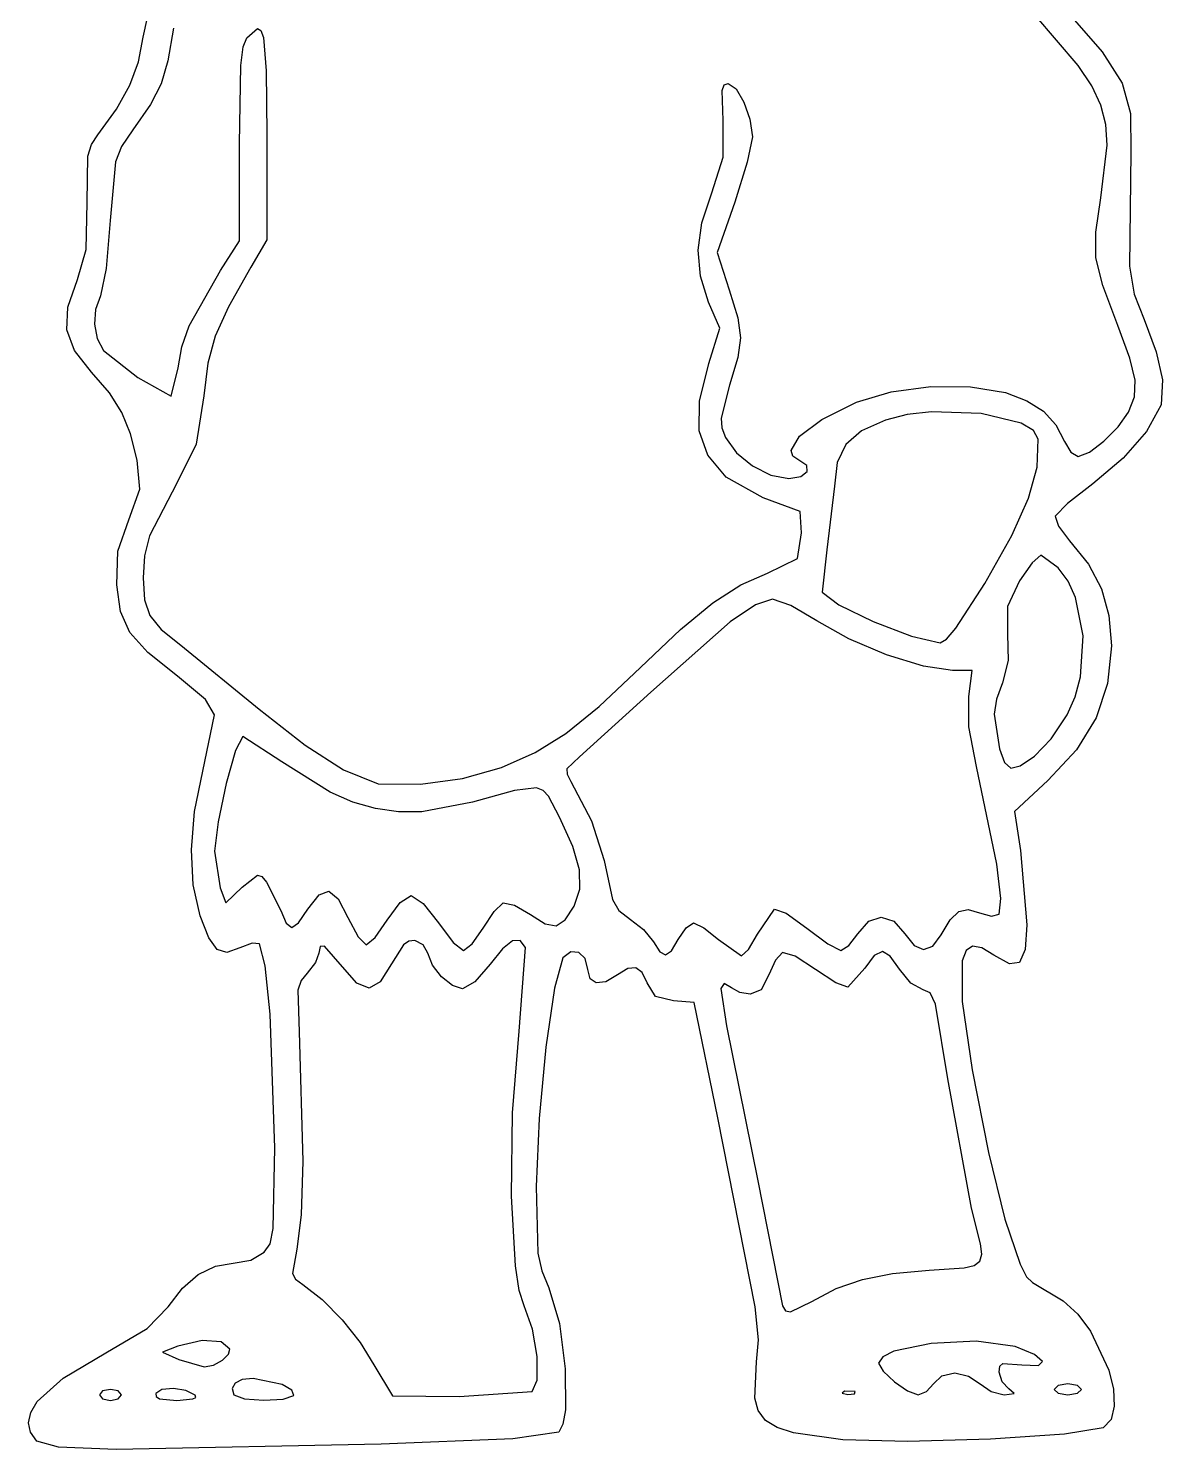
# Model space of a CAD drawing. Extents: x 21 to 87, y 5 to 141.
# Drawn here: x 20.9 to 75.6, y 5 to 73.6 of the extents above; entities that cross this region are included whole.
import ezdxf

# ---------------------------------------------------------------- set-up
doc = ezdxf.new("R2010")
doc.units = 0

msp = doc.modelspace()

# ---------------------------------------------------------------- linework, layer by layer
at = {"layer": 'Image'}
for p, q in [((26.455823, 73.137491), (27.122292, 76.207797)), ((71.545271, 71.772611), (69.453048, 74.211095)), ((70.908614, 74.467939), (72.690664, 72.425099)), ((27.91593, 73.570402), (27.646706, 71.996792)), ((31.451627, 73.115422), (31.962183, 73.552183)), ((31.962183, 73.552183), (32.130924, 73.462049)), ((32.130924, 73.462049), (32.252046, 73.117395)), ((26.221047, 71.947445), (26.455823, 73.137491)), ((31.165993, 71.77231), (31.277808, 72.677252)), ((31.277808, 72.677252), (31.451627, 73.115422)), ((32.252046, 73.117395), (32.381647, 71.517994)), ((27.646706, 71.996792), (27.32389, 70.887959)), ((72.690664, 72.425099), (73.668444, 70.914578)), ((25.802279, 70.817655), (26.221047, 71.947445)), ((31.088503, 68.000506), (31.165993, 71.77231)), ((32.381647, 71.517994), (32.411417, 68.460913)), ((72.203299, 70.788422), (71.545271, 71.772611)), ((25.164553, 69.672843), (25.802279, 70.817655)), ((27.32389, 70.887959), (26.808211, 69.894764)), ((54.373803, 70.568058), (54.472052, 70.83665)), ((54.472052, 70.83665), (54.665285, 70.908509)), ((54.665285, 70.908509), (55.044529, 70.653154)), ((55.044529, 70.653154), (55.421916, 70.013297)), ((72.636639, 69.866486), (72.203299, 70.788422)), ((73.668444, 70.914578), (74.06045, 69.464058)), ((54.418262, 69.122574), (54.373803, 70.568058)), ((55.421916, 70.013297), (55.711797, 69.178249)), ((24.272904, 68.43773), (25.164553, 69.672843)), ((26.808211, 69.894764), (25.960398, 68.66807)), ((72.870818, 68.935965), (72.636639, 69.866486)), ((74.06045, 69.464058), (74.085177, 67.601222)), ((25.960398, 68.66807), (25.414047, 67.86307)), ((54.415682, 67.352162), (54.418262, 69.122574)), ((55.711797, 69.178249), (55.828524, 68.337323)), ((72.931361, 67.926022), (72.870818, 68.935965)), ((23.787339, 67.398597), (23.95743, 67.96039)), ((23.95743, 67.96039), (24.272904, 68.43773)), ((25.414047, 67.86307), (25.113329, 67.123263)), ((31.088503, 63.324505), (31.088503, 68.000506)), ((32.411417, 68.460913), (32.411417, 63.367894)), ((55.828524, 68.337323), (55.579016, 67.107001)), ((72.63364, 65.384521), (72.931361, 67.926022)), ((23.745421, 65.166555), (23.787339, 67.398597)), ((53.8737, 65.637378), (54.415682, 67.352162)), ((74.085177, 67.601222), (74.012848, 62.095572)), ((25.113329, 67.123263), (24.86221, 64.302451)), ((55.579016, 67.107001), (54.977064, 65.182668)), ((23.69429, 62.906364), (23.745421, 65.166555)), ((53.396466, 64.187655), (53.8737, 65.637378)), ((54.977064, 65.182668), (54.124099, 62.764115)), ((72.38816, 63.733084), (72.63364, 65.384521)), ((24.86221, 64.302451), (24.666617, 61.977762)), ((53.212881, 62.864517), (53.396466, 64.187655)), ((72.398255, 62.491501), (72.38816, 63.733084)), ((30.179591, 61.890994), (31.088503, 63.324505)), ((32.411417, 63.367894), (31.637322, 62.044978)), ((23.2824, 61.452149), (23.69429, 62.906364)), ((53.321223, 61.608948), (53.212881, 62.864517)), ((54.124099, 62.764115), (54.714807, 60.94934)), ((72.730558, 61.158811), (72.398255, 62.491501)), ((24.666617, 61.977762), (24.397883, 60.673311)), ((28.672209, 59.218262), (30.179591, 61.890994)), ((31.637322, 62.044978), (30.56039, 60.132746)), ((74.012848, 62.095572), (74.245838, 60.754597)), ((22.820836, 60.12694), (23.2824, 61.452149)), ((53.719768, 60.361932), (53.321223, 61.608948)), ((73.451699, 59.234054), (72.730558, 61.158811)), ((24.397883, 60.673311), (24.154532, 60.010983)), ((54.258356, 59.109954), (53.719768, 60.361932)), ((54.714807, 60.94934), (55.121735, 59.603322)), ((74.245838, 60.754597), (74.723438, 59.530757)), ((22.765894, 59.033429), (22.820836, 60.12694)), ((24.154532, 60.010983), (24.100975, 59.299109)), ((30.56039, 60.132746), (29.919315, 58.723429)), ((23.138593, 58.033112), (22.765894, 59.033429)), ((24.100975, 59.299109), (24.232893, 58.614643)), ((28.319822, 58.211152), (28.672209, 59.218262)), ((53.723184, 57.40247), (54.258356, 59.109954)), ((55.121735, 59.603322), (55.259266, 58.642614)), ((74.032048, 57.657626), (73.451699, 59.234054)), ((74.723438, 59.530757), (75.302333, 57.966893)), ((24.232893, 58.614643), (24.545967, 58.034541)), ((29.919315, 58.723429), (29.570409, 57.423849)), ((55.259266, 58.642614), (55.128801, 57.686946)), ((23.959951, 56.987488), (23.138593, 58.033112)), ((24.545967, 58.034541), (26.197496, 56.726099)), ((28.133547, 57.190542), (28.319822, 58.211152)), ((55.128801, 57.686946), (54.73174, 56.356042)), ((74.291095, 56.592927), (74.032048, 57.657626)), ((75.302333, 57.966893), (75.609368, 56.621027)), ((24.827546, 55.985337), (23.959951, 56.987488)), ((27.796161, 55.827278), (28.133547, 57.190542)), ((29.570409, 57.423849), (29.369983, 55.84083)), ((53.281758, 55.58472), (53.723184, 57.40247)), ((26.197496, 56.726099), (27.796161, 55.827278)), ((54.73174, 56.356042), (54.321352, 54.763913)), ((62.520561, 56.043252), (64.434231, 56.295568)), ((64.434231, 56.295568), (66.352876, 56.28587)), ((66.352876, 56.28587), (68.034264, 55.998823)), ((74.257635, 55.803256), (74.291095, 56.592927)), ((75.609368, 56.621027), (75.542981, 55.408776)), ((25.429251, 55.049332), (24.827546, 55.985337)), ((29.369983, 55.84083), (29.002882, 53.518697)), ((53.261719, 54.156037), (53.281758, 55.58472)), ((59.182785, 54.707579), (60.854101, 55.544256)), ((60.854101, 55.544256), (62.520561, 56.043252)), ((68.034264, 55.998823), (69.061253, 55.611007)), ((69.061253, 55.611007), (69.863348, 55.101903)), ((73.960463, 55.051907), (74.257635, 55.803256)), ((25.848091, 54.019545), (25.429251, 55.049332)), ((63.294777, 54.937109), (62.246506, 54.674926)), ((64.466439, 55.071575), (63.294777, 54.937109)), ((66.860437, 54.997255), (64.466439, 55.071575)), ((68.789496, 54.531758), (66.860437, 54.997255)), ((69.863348, 55.101903), (70.463356, 54.45267)), ((73.466201, 54.344924), (73.960463, 55.051907)), ((75.542981, 55.408776), (74.836876, 54.119588)), ((53.684276, 52.979131), (53.261719, 54.156037)), ((54.321352, 54.763913), (54.355728, 54.294763)), ((54.355728, 54.294763), (54.533303, 53.833608)), ((58.094964, 53.894499), (59.182785, 54.707579)), ((61.09543, 54.159283), (60.338121, 53.50327)), ((62.246506, 54.674926), (61.09543, 54.159283)), ((69.379986, 54.177253), (68.789496, 54.531758)), ((69.614616, 53.754876), (69.379986, 54.177253)), ((70.463356, 54.45267), (70.884082, 53.644468)), ((72.784223, 53.652491), (73.466201, 54.344924)), ((26.167094, 52.736046), (25.848091, 54.019545)), ((29.002882, 53.518697), (28.079112, 51.640993)), ((54.533303, 53.833608), (55.064692, 53.092787)), ((57.69218, 53.207225), (58.094964, 53.894499)), ((60.338121, 53.50327), (59.920939, 52.637385)), ((69.554386, 52.404034), (69.614616, 53.754876)), ((70.884082, 53.644468), (71.191308, 53.130598)), ((72.085965, 53.126005), (72.784223, 53.652491)), ((74.836876, 54.119588), (73.714197, 52.839357)), ((54.570638, 51.916712), (53.684276, 52.979131)), ((55.064692, 53.092787), (55.835274, 52.461879)), ((57.77941, 52.942704), (57.69218, 53.207225)), ((58.075979, 52.747963), (57.77941, 52.942704)), ((71.191308, 53.130598), (71.542862, 52.916865)), ((71.542862, 52.916865), (72.085965, 53.126005)), ((73.714197, 52.839357), (72.252177, 51.602962)), ((26.291321, 51.344896), (26.167094, 52.736046)), ((55.835274, 52.461879), (56.71803, 52.023067)), ((58.451966, 52.485281), (58.075979, 52.747963)), ((58.160502, 51.95627), (58.464659, 52.193285)), ((58.464659, 52.193285), (58.451966, 52.485281)), ((59.920939, 52.637385), (59.790244, 51.492123)), ((69.150292, 50.916023), (69.554386, 52.404034)), ((28.079112, 51.640993), (26.752083, 49.092966)), ((56.349993, 50.922605), (54.570638, 51.916712)), ((56.71803, 52.023067), (57.58594, 51.858533)), ((57.58594, 51.858533), (58.160502, 51.95627)), ((59.790244, 51.492123), (59.425442, 48.423158)), ((72.252177, 51.602962), (71.018095, 50.648379)), ((25.760843, 49.869866), (26.291321, 51.344896)), ((58.138378, 50.271035), (56.349993, 50.922605)), ((68.33474, 49.108185), (69.150292, 50.916023)), ((58.199558, 49.233476), (58.138378, 50.271035)), ((71.018095, 50.648379), (70.436553, 50.046589)), ((70.436553, 50.046589), (70.589128, 49.553146)), ((25.228207, 48.347548), (25.760843, 49.869866)), ((70.589128, 49.553146), (71.120045, 48.859056)), ((26.752083, 49.092966), (26.517818, 48.130688)), ((58.005772, 47.998122), (58.199558, 49.233476)), ((67.040136, 46.797859), (68.33474, 49.108185)), ((71.120045, 48.859056), (72.03734, 47.730551)), ((25.180839, 46.736987), (25.228207, 48.347548)), ((26.517818, 48.130688), (26.4583, 47.061421)), ((56.56426, 47.289865), (58.005772, 47.998122)), ((59.425442, 48.423158), (59.19195, 46.379755)), ((69.735718, 48.154371), (69.31588, 47.794328)), ((70.579915, 47.559059), (69.735718, 48.154371)), ((55.264729, 46.730611), (56.56426, 47.289865)), ((69.31588, 47.794328), (68.708848, 46.928696)), ((71.05669, 46.907857), (70.579915, 47.559059)), ((72.03734, 47.730551), (72.665412, 46.545438)), ((25.358964, 45.445021), (25.180839, 46.736987)), ((26.4583, 47.061421), (26.518114, 46.010765)), ((53.917357, 45.86749), (55.264729, 46.730611)), ((65.644682, 44.641436), (67.040136, 46.797859)), ((67.040136, 46.797859), (67.040136, 46.797859)), ((68.708848, 46.928696), (68.125335, 45.680799)), ((71.416619, 46.118873), (71.05669, 46.907857)), ((26.518114, 46.010765), (26.769207, 45.247459)), ((56.794093, 46.037707), (55.976873, 45.771583)), ((57.683841, 45.732347), (56.794093, 46.037707)), ((59.19195, 46.379755), (60.000123, 45.761246)), ((71.777516, 44.268323), (71.416619, 46.118873)), ((72.665412, 46.545438), (73.025383, 45.250707)), ((25.80396, 44.433845), (25.358964, 45.445021)), ((26.769207, 45.247459), (27.319058, 44.579433)), ((52.35877, 44.579572), (53.917357, 45.86749)), ((55.976873, 45.771583), (54.752499, 44.954064)), ((58.943393, 44.998187), (57.683841, 45.732347)), ((60.000123, 45.761246), (61.654632, 44.960576)), ((68.125335, 45.680799), (68.133935, 44.349011)), ((73.025383, 45.250707), (73.138374, 43.793347)), ((27.319058, 44.579433), (28.275146, 43.814617)), ((50.425599, 42.745927), (52.35877, 44.579572)), ((54.752499, 44.954064), (50.932228, 41.549951)), ((60.476231, 44.133428), (58.943393, 44.998187)), ((61.654632, 44.960576), (63.499618, 44.259242)), ((65.184109, 44.109572), (65.644682, 44.641436)), ((26.670172, 43.471105), (25.80396, 44.433845)), ((62.299644, 43.362825), (60.476231, 44.133428)), ((63.499618, 44.259242), (64.879223, 43.938744)), ((64.879223, 43.938744), (65.184109, 44.109572)), ((68.133935, 44.349011), (68.16227, 43.082416)), ((71.645762, 42.288927), (71.777516, 44.268323)), ((28.111944, 42.324449), (26.670172, 43.471105)), ((28.275146, 43.814617), (32.049984, 40.7379)), ((64.077562, 42.809887), (62.299644, 43.362825)), ((73.138374, 43.793347), (72.958189, 41.96941)), ((48.440083, 40.862907), (50.425599, 42.745927)), ((65.47391, 42.598128), (64.077562, 42.809887)), ((66.42856, 42.598128), (65.47391, 42.598128)), ((66.263206, 41.341359), (66.42856, 42.598128)), ((68.16227, 43.082416), (67.884013, 42.011315)), ((29.457062, 41.195146), (28.111944, 42.324449)), ((67.884013, 42.011315), (67.604655, 41.219961)), ((71.389878, 41.338886), (71.645762, 42.288927)), ((72.958189, 41.96941), (72.406776, 40.318624)), ((29.897879, 40.456453), (29.457062, 41.195146)), ((50.932228, 41.549951), (47.492649, 38.432324)), ((66.267629, 39.876781), (66.263206, 41.341359)), ((67.604655, 41.219961), (67.491853, 40.498296)), ((71.004515, 40.462202), (71.389878, 41.338886)), ((29.329711, 37.747425), (29.897879, 40.456453)), ((32.049984, 40.7379), (34.266468, 38.999511)), ((46.837781, 39.559109), (48.440083, 40.862907)), ((67.491853, 40.498296), (67.74716, 38.82782)), ((70.236454, 39.311599), (71.004515, 40.462202)), ((66.635022, 37.967926), (66.267629, 39.876781)), ((72.406776, 40.318624), (71.454993, 38.779137)), ((31.252539, 39.423132), (30.907011, 38.74129)), ((33.138277, 38.195739), (31.252539, 39.423132)), ((45.354259, 38.644423), (46.837781, 39.559109)), ((69.434842, 38.465275), (70.236454, 39.311599)), ((30.907011, 38.74129), (30.45622, 37.144099)), ((34.266468, 38.999511), (36.11558, 37.803773)), ((43.725082, 37.928738), (45.354259, 38.644423)), ((47.492649, 38.432324), (46.875176, 37.860702)), ((67.74716, 38.82782), (67.989843, 38.161862)), ((68.745524, 37.999528), (69.434842, 38.465275)), ((69.434842, 38.465275), (69.434842, 38.465275)), ((71.454993, 38.779137), (70.073699, 37.289093)), ((28.930101, 35.799202), (29.329711, 37.747425)), ((35.465855, 36.727407), (33.138277, 38.195739)), ((36.11558, 37.803773), (37.783213, 37.136355)), ((41.851843, 37.391896), (43.725082, 37.928738)), ((43.725082, 37.928738), (43.725082, 37.928738)), ((46.875176, 37.860702), (46.890182, 37.606689)), ((67.614092, 33.257806), (66.635022, 37.967926)), ((67.989843, 38.161862), (68.293244, 37.892077)), ((68.293244, 37.892077), (68.745524, 37.999528)), ((30.45622, 37.144099), (30.064924, 35.304064)), ((37.783213, 37.136355), (39.819741, 37.122107)), ((39.819741, 37.122107), (41.851843, 37.391896)), ((46.890182, 37.606689), (47.079759, 37.256364)), ((47.079759, 37.256364), (48.070112, 35.345317)), ((70.073699, 37.289093), (68.472522, 35.807399)), ((36.567834, 36.250351), (35.465855, 36.727407)), ((44.35517, 36.817778), (42.33328, 36.251449)), ((45.420794, 36.939339), (44.35517, 36.817778)), ((45.739098, 36.808603), (45.420794, 36.939339)), ((45.991245, 36.537), (45.739098, 36.808603)), ((46.527616, 35.531629), (45.991245, 36.537)), ((28.774961, 33.954821), (28.930101, 35.799202)), ((37.657727, 35.938545), (36.567834, 36.250351)), ((38.757377, 35.78737), (37.657727, 35.938545)), ((39.888625, 35.792208), (38.757377, 35.78737)), ((42.33328, 36.251449), (39.888625, 35.792208)), ((68.472522, 35.807399), (68.764341, 33.926566)), ((30.064924, 35.304064), (29.897879, 33.893689)), ((47.166186, 34.115566), (46.527616, 35.531629)), ((48.070112, 35.345317), (48.677856, 33.432034)), ((28.865211, 32.264487), (28.774961, 33.954821)), ((29.897879, 33.893689), (30.171458, 32.12344)), ((47.487775, 32.98627), (47.166186, 34.115566)), ((68.764341, 33.926566), (69.056163, 30.338791)), ((47.506793, 32.056644), (47.487775, 32.98627)), ((48.677856, 33.432034), (49.085996, 31.556601)), ((67.806329, 31.614359), (67.614092, 33.257806)), ((29.201774, 30.778401), (28.865211, 32.264487)), ((31.230248, 32.156159), (31.962072, 32.738279)), ((31.962072, 32.738279), (32.168328, 32.672126)), ((32.168328, 32.672126), (32.403692, 32.395477)), ((32.403692, 32.395477), (33.085207, 31.022622)), ((30.171458, 32.12344), (30.445034, 31.403875)), ((30.445034, 31.403875), (31.230248, 32.156159)), ((34.39579, 31.088767), (34.934795, 31.782681)), ((34.934795, 31.782681), (35.405354, 31.954086)), ((35.405354, 31.954086), (35.85297, 31.593613)), ((35.85297, 31.593613), (36.323145, 30.691893)), ((38.847002, 31.410223), (39.372115, 31.750225)), ((39.372115, 31.750225), (39.947091, 31.366629)), ((47.237649, 31.239588), (47.506793, 32.056644)), ((49.085996, 31.556601), (49.396066, 31.028195)), ((67.736997, 30.854392), (67.806329, 31.614359)), ((33.085207, 31.022622), (33.347497, 30.410689)), ((33.944304, 30.440809), (34.39579, 31.088767)), ((38.218255, 30.559601), (38.847002, 31.410223)), ((39.947091, 31.366629), (40.694276, 30.42731)), ((42.841261, 30.181597), (43.378126, 30.984308)), ((43.378126, 30.984308), (43.81872, 31.401563)), ((43.81872, 31.401563), (44.356509, 31.292613)), ((44.356509, 31.292613), (45.127049, 30.830188)), ((46.808433, 30.570629), (47.237649, 31.239588)), ((49.396066, 31.028195), (49.953231, 30.586986)), ((56.082439, 29.880192), (56.887763, 31.090262)), ((56.887763, 31.090262), (57.459815, 30.893508)), ((57.459815, 30.893508), (58.449615, 30.182174)), ((65.366902, 30.574612), (65.78437, 30.972391)), ((65.78437, 30.972391), (66.238566, 31.076431)), ((66.238566, 31.076431), (66.784771, 30.918556)), ((66.784771, 30.918556), (67.367314, 30.749415)), ((67.367314, 30.749415), (67.736997, 30.854392)), ((29.616605, 29.711984), (29.201774, 30.778401)), ((33.347497, 30.410689), (33.614368, 30.215767)), ((33.614368, 30.215767), (33.944304, 30.440809)), ((36.323145, 30.691893), (36.81165, 29.757584)), ((37.631698, 29.718724), (38.218255, 30.559601)), ((40.694276, 30.42731), (41.405144, 29.493001)), ((42.314466, 29.420823), (42.841261, 30.181597)), ((42.841261, 30.181597), (42.841261, 30.181597)), ((45.127049, 30.830188), (45.831822, 30.381192)), ((45.831822, 30.381192), (46.366054, 30.289584)), ((46.366054, 30.289584), (46.808433, 30.570629)), ((49.953231, 30.586986), (50.578537, 30.118303)), ((52.255143, 29.633561), (52.642298, 30.194146)), ((52.642298, 30.194146), (52.996721, 30.42731)), ((52.996721, 30.42731), (53.485852, 30.194146)), ((53.485852, 30.194146), (54.19688, 29.633561)), ((58.449615, 30.182174), (59.464559, 29.421484)), ((60.90793, 29.899816), (61.436969, 30.510661)), ((61.436969, 30.510661), (62.044714, 30.714276)), ((62.044714, 30.714276), (62.652458, 30.510661)), ((62.652458, 30.510661), (63.181497, 29.899816)), ((64.930885, 29.851268), (65.366902, 30.574612)), ((69.056163, 30.338791), (68.977584, 29.144431)), ((30.016887, 29.143792), (29.616605, 29.711984)), ((36.81165, 29.757584), (37.201283, 29.368978)), ((37.201283, 29.368978), (37.631698, 29.718724)), ((39.260837, 29.555112), (38.999053, 29.379194)), ((39.544281, 29.578202), (39.260837, 29.555112)), ((39.949852, 29.368413), (39.544281, 29.578202)), ((41.405144, 29.493001), (41.898086, 29.104395)), ((44.255794, 29.559574), (43.774609, 29.18021)), ((44.625334, 29.580242), (44.255794, 29.559574)), ((44.881595, 29.241446), (44.625334, 29.580242)), ((50.578537, 30.118303), (51.052438, 29.523841)), ((51.052438, 29.523841), (51.369014, 29.031907)), ((51.921665, 29.082323), (52.255143, 29.633561)), ((52.255143, 29.633561), (52.255143, 29.633561)), ((54.19688, 29.633561), (55.308798, 28.839812)), ((55.636242, 29.145424), (56.082439, 29.880192)), ((60.483817, 29.339874), (60.90793, 29.899816)), ((63.181497, 29.899816), (63.623655, 29.336164)), ((64.526418, 29.311111), (64.930885, 29.851268)), ((30.48735, 29.005036), (30.016887, 29.143792)), ((31.11272, 29.226926), (30.48735, 29.005036)), ((31.701894, 29.448044), (31.11272, 29.226926)), ((32.055424, 29.428171), (31.701894, 29.448044)), ((32.328016, 28.352892), (32.055424, 29.428171)), ((34.924956, 28.972104), (34.760216, 28.527071)), ((34.992568, 29.299949), (34.924956, 28.972104)), ((35.200392, 29.300958), (34.992568, 29.299949)), ((36.066592, 28.304979), (35.200392, 29.300958)), ((38.999053, 29.379194), (38.425945, 28.453725)), ((40.17418, 28.972085), (39.949852, 29.368413)), ((40.41026, 28.392997), (40.17418, 28.972085)), ((41.898086, 29.104395), (42.314466, 29.420823)), ((43.774609, 29.18021), (43.183414, 28.442919)), ((44.583281, 25.206556), (44.881595, 29.241446)), ((47.071571, 29.035661), (46.694386, 28.746091)), ((47.461239, 29.008637), (47.071571, 29.035661)), ((47.766265, 28.710481), (47.461239, 29.008637)), ((51.369014, 29.031907), (51.642523, 28.883253)), ((51.642523, 28.883253), (51.921665, 29.082323)), ((55.308798, 28.839812), (55.636242, 29.145424)), ((57.282651, 29.008881), (56.9481, 28.638175)), ((57.893121, 28.821606), (57.282651, 29.008881)), ((58.877726, 28.185961), (57.893121, 28.821606)), ((59.464559, 29.421484), (60.09706, 29.106067)), ((60.09706, 29.106067), (60.483817, 29.339874)), ((61.707303, 28.852333), (61.250965, 28.252927)), ((62.096365, 29.044573), (61.707303, 28.852333)), ((62.480781, 28.82765), (62.096365, 29.044573)), ((62.923182, 28.199566), (62.480781, 28.82765)), ((63.623655, 29.336164), (64.081318, 29.139669)), ((64.081318, 29.139669), (64.526418, 29.311111)), ((66.136596, 29.099178), (65.950048, 28.597437)), ((66.450882, 29.303816), (66.136596, 29.099178)), ((66.895569, 29.225457), (66.450882, 29.303816)), ((67.473316, 28.878208), (66.895569, 29.225457)), ((68.22686, 28.451694), (67.473316, 28.878208)), ((68.977584, 29.144431), (68.714716, 28.527917)), ((32.569597, 26.024923), (32.328016, 28.352892)), ((34.760216, 28.527071), (34.364138, 28.014411)), ((36.753486, 27.51663), (36.066592, 28.304979)), ((38.425945, 28.453725), (37.885501, 27.587998)), ((40.84452, 27.836305), (40.41026, 28.392997)), ((43.183414, 28.442919), (42.444635, 27.593296)), ((46.694386, 28.746091), (46.280331, 27.279927)), ((47.889523, 28.186657), (47.766265, 28.710481)), ((47.999043, 27.732519), (47.889523, 28.186657)), ((49.830663, 28.226244), (49.329153, 27.922185)), ((50.214148, 28.268685), (49.830663, 28.226244)), ((50.511424, 28.04084), (50.214148, 28.268685)), ((56.9481, 28.638175), (56.626877, 27.932295)), ((59.848374, 27.539564), (58.877726, 28.185961)), ((61.250965, 28.252927), (60.42528, 27.326434)), ((63.476303, 27.525762), (62.923182, 28.199566)), ((65.950048, 28.597437), (65.949521, 26.646215)), ((68.714716, 28.527917), (68.22686, 28.451694)), ((34.063907, 27.647566), (33.916785, 27.185185)), ((34.364138, 28.014411), (34.063907, 27.647566)), ((37.343901, 27.276635), (36.753486, 27.51663)), ((37.885501, 27.587998), (37.343901, 27.276635)), ((41.363987, 27.417556), (40.84452, 27.836305)), ((41.855687, 27.252295), (41.363987, 27.417556)), ((42.444635, 27.593296), (41.855687, 27.252295)), ((48.301546, 27.532274), (47.999043, 27.732519)), ((48.757945, 27.593103), (48.301546, 27.532274)), ((49.329153, 27.922185), (48.757945, 27.593103)), ((50.754311, 27.534045), (50.511424, 28.04084)), ((51.161284, 26.887058), (50.754311, 27.534045)), ((54.474937, 27.513787), (54.315393, 27.269175)), ((54.826008, 27.30082), (54.474937, 27.513787)), ((56.626877, 27.932295), (56.254457, 27.195195)), ((60.42528, 27.326434), (59.848374, 27.539564)), ((64.059055, 27.20738), (63.476303, 27.525762)), ((33.916785, 27.185185), (33.9707, 25.170144)), ((46.280331, 27.279927), (45.867121, 24.443972)), ((52.024553, 26.67415), (51.161284, 26.887058)), ((54.315393, 27.269175), (54.57812, 25.460897)), ((55.219859, 27.079701), (54.826008, 27.30082)), ((55.72712, 26.987731), (55.219859, 27.079701)), ((56.254457, 27.195195), (55.72712, 26.987731)), ((64.406679, 27.059427), (64.059055, 27.20738)), ((64.659866, 26.516154), (64.406679, 27.059427)), ((53.024074, 26.590857), (52.024553, 26.67415)), ((54.163003, 21.034614), (53.024074, 26.590857)), ((65.25487, 22.905628), (64.659866, 26.516154)), ((65.949521, 26.646215), (66.428012, 23.337295)), ((32.808292, 19.589834), (32.569597, 26.024923)), ((54.57812, 25.460897), (56.091837, 17.991909)), ((33.9707, 25.170144), (34.156669, 18.937196)), ((44.268889, 21.27397), (44.583281, 25.206556)), ((45.867121, 24.443972), (45.544581, 21.004385)), ((66.428012, 23.337295), (67.213467, 19.352776)), ((66.394088, 16.669909), (65.25487, 22.905628)), ((44.212907, 17.253093), (44.268889, 21.27397)), ((45.544581, 21.004385), (45.402535, 17.727326)), ((55.962773, 11.914922), (54.163003, 21.034614)), ((32.726619, 15.695656), (32.808292, 19.589834)), ((67.213467, 19.352776), (68.006541, 16.149793)), ((34.156669, 18.937196), (34.063878, 16.348507)), ((56.091837, 17.991909), (57.282847, 11.972646)), ((44.401769, 13.896968), (44.212907, 17.253093)), ((45.402535, 17.727326), (45.480551, 14.510616)), ((66.836094, 14.959529), (66.394088, 16.669909)), ((34.063878, 16.348507), (33.853829, 14.701986)), ((68.006541, 16.149793), (68.735999, 13.979735)), ((32.567581, 14.960837), (32.726619, 15.695656)), ((31.638481, 14.162894), (32.279126, 14.55233)), ((32.279126, 14.55233), (32.567581, 14.960837)), ((33.853829, 14.701986), (33.648471, 13.520036)), ((45.480551, 14.510616), (45.668395, 13.648261)), ((66.795285, 14.112938), (66.890189, 14.449048)), ((66.890189, 14.449048), (66.836094, 14.959529)), ((29.11112, 13.473083), (29.938939, 13.882755)), ((29.938939, 13.882755), (30.798617, 14.023164)), ((30.798617, 14.023164), (31.638481, 14.162894)), ((44.583778, 12.703513), (44.401769, 13.896968)), ((64.359815, 13.680722), (66.045309, 13.797536)), ((66.045309, 13.797536), (66.52309, 13.909626)), ((66.52309, 13.909626), (66.795285, 14.112938)), ((68.735999, 13.979735), (69.054612, 13.360612)), ((28.341009, 12.811476), (29.11112, 13.473083)), ((33.648471, 13.520036), (33.79952, 13.247661)), ((33.79952, 13.247661), (34.15366, 12.994391)), ((45.668395, 13.648261), (46.011545, 12.83254)), ((59.872387, 12.798656), (61.131993, 13.234003)), ((61.131993, 13.234003), (62.588299, 13.517568)), ((62.588299, 13.517568), (64.359815, 13.680722)), ((69.054612, 13.360612), (69.330607, 13.093993)), ((69.330607, 13.093993), (70.816124, 12.207397)), ((27.654456, 11.915266), (28.341009, 12.811476)), ((34.15366, 12.994391), (35.078664, 12.272836)), ((44.821911, 11.958636), (44.583778, 12.703513)), ((46.011545, 12.83254), (46.522316, 11.107182)), ((58.690973, 12.180158), (59.872387, 12.798656)), ((26.647249, 10.87137), (27.654456, 11.915266)), ((35.078664, 12.272836), (36.041336, 11.291145)), ((45.221713, 10.844415), (44.821911, 11.958636)), ((56.123704, 10.328089), (55.962773, 11.914922)), ((57.282847, 11.972646), (57.424883, 11.727036)), ((57.424883, 11.727036), (57.661349, 11.673036)), ((57.661349, 11.673036), (58.690973, 12.180158)), ((58.690973, 12.180158), (58.690973, 12.180158)), ((70.816124, 12.207397), (71.521818, 11.560678)), ((36.041336, 11.291145), (36.914451, 10.193427)), ((46.522316, 11.107182), (46.803667, 8.920875)), ((71.521818, 11.560678), (72.13823, 10.742842)), ((24.649444, 9.6942), (26.647249, 10.87137)), ((29.290682, 10.297023), (28.129168, 10.021971)), ((30.211184, 10.223136), (29.290682, 10.297023)), ((45.445635, 9.518467), (45.221713, 10.844415)), ((56.023061, 9.26067), (56.123704, 10.328089)), ((72.13823, 10.742842), (73.016671, 8.867956)), ((22.595089, 8.470625), (24.649444, 9.6942)), ((28.129168, 10.021971), (27.38434, 9.724939)), ((27.38434, 9.724939), (28.178089, 9.372448)), ((30.629538, 9.88138), (30.211184, 10.223136)), ((30.284607, 9.352824), (30.568804, 9.635385)), ((30.568804, 9.635385), (30.629538, 9.88138)), ((36.914451, 10.193427), (37.570786, 9.123788)), ((62.655771, 9.779765), (62.112059, 9.512329)), ((64.444224, 10.156628), (62.655771, 9.779765)), ((66.615392, 10.256368), (64.444224, 10.156628)), ((68.506886, 9.999256), (66.615392, 10.256368)), ((69.437223, 9.624565), (68.506886, 9.999256)), ((69.824385, 9.286208), (69.437223, 9.624565)), ((28.178089, 9.372448), (29.389924, 9.027202)), ((29.389924, 9.027202), (29.845817, 9.106442)), ((29.845817, 9.106442), (30.284607, 9.352816)), ((30.284607, 9.352816), (30.284607, 9.352824)), ((37.570786, 9.123788), (38.473802, 7.630908)), ((45.455664, 8.381046), (45.445635, 9.518467)), ((46.803667, 8.920875), (46.808998, 6.949446)), ((55.940129, 7.520342), (56.023061, 9.26067)), ((62.112059, 9.512329), (61.912422, 9.20551)), ((61.912422, 9.20551), (62.141621, 8.807055)), ((67.733248, 8.767908), (67.765655, 9.051376)), ((67.765655, 9.051376), (67.910493, 9.189539)), ((67.910493, 9.189539), (68.823158, 9.123045)), ((68.823158, 9.123045), (69.631865, 9.085322)), ((69.631865, 9.085322), (69.824385, 9.286208)), ((21.347322, 7.344411), (22.595089, 8.470625)), ((30.883665, 8.238266), (30.739313, 7.986442)), ((31.230446, 8.40598), (30.883665, 8.238266)), ((31.753124, 8.466921), (31.230446, 8.40598)), ((33.152069, 8.167861), (31.753124, 8.466921)), ((45.213787, 7.832406), (45.455664, 8.381046)), ((62.141621, 8.807055), (62.682696, 8.303266)), ((62.682696, 8.303266), (63.315863, 7.869604)), ((64.558252, 8.202338), (64.961846, 8.593079)), ((64.961846, 8.593079), (65.584887, 8.731504)), ((65.584887, 8.731504), (66.250609, 8.576061)), ((66.250609, 8.576061), (66.807208, 8.202338)), ((67.86926, 8.307824), (67.733248, 8.767908)), ((68.196268, 7.958948), (67.86926, 8.307824)), ((73.016671, 8.867956), (73.235431, 7.947975)), ((24.497079, 7.860034), (24.341636, 7.673172)), ((24.341636, 7.673172), (24.497079, 7.48631)), ((24.870802, 7.937755), (24.497079, 7.860034)), ((25.244525, 7.860034), (24.870802, 7.937755)), ((25.399968, 7.673172), (25.244525, 7.860034)), ((25.244525, 7.48631), (25.399968, 7.673172)), ((25.399968, 7.673172), (25.399968, 7.673172)), ((27.354412, 7.936842), (27.059316, 7.739312)), ((27.059316, 7.739312), (27.072702, 7.590118)), ((27.072702, 7.590118), (27.240569, 7.487266)), ((27.907576, 7.982546), (27.354412, 7.936842)), ((28.511434, 7.885606), (27.907576, 7.982546)), ((28.958609, 7.655207), (28.511434, 7.885606)), ((28.840142, 7.474454), (28.985653, 7.55205)), ((28.985653, 7.55205), (28.958609, 7.655207)), ((28.958609, 7.655207), (28.958609, 7.655207)), ((30.739313, 7.986442), (30.82392, 7.673172)), ((30.82392, 7.673172), (31.331354, 7.486786)), ((33.616512, 7.896349), (33.152069, 8.167861)), ((33.204826, 7.461674), (33.710422, 7.634482)), ((33.710422, 7.634464), (33.616512, 7.896349)), ((33.710422, 7.634482), (33.710422, 7.634464)), ((38.473802, 7.630908), (41.692669, 7.586394)), ((41.692669, 7.586394), (45.213787, 7.832425)), ((45.213787, 7.832425), (45.213787, 7.832406)), ((60.275315, 7.853811), (60.160507, 7.746973)), ((60.160507, 7.746973), (60.435168, 7.69396)), ((60.782433, 7.832935), (60.275315, 7.853811)), ((60.435168, 7.69396), (60.746362, 7.726167)), ((60.746362, 7.726167), (60.782433, 7.832925)), ((60.782433, 7.832925), (60.782433, 7.832935)), ((63.315863, 7.869604), (63.821341, 7.681533)), ((63.821341, 7.681533), (64.224964, 7.831071)), ((64.224964, 7.831071), (64.558252, 8.202338)), ((64.558252, 8.202338), (64.558252, 8.202338)), ((66.807208, 8.202338), (67.347111, 7.830978)), ((67.347111, 7.830978), (67.972693, 7.681218)), ((67.972693, 7.681218), (68.457475, 7.735193)), ((68.457475, 7.735193), (68.196268, 7.958948)), ((70.573381, 8.124617), (70.379078, 7.937755)), ((70.379078, 7.937755), (70.573381, 7.750893)), ((71.040536, 8.202338), (70.573381, 8.124617)), ((70.573381, 7.750893), (71.040536, 7.673172)), ((71.50769, 8.124617), (71.040536, 8.202338)), ((71.040536, 7.673172), (71.50769, 7.750893)), ((71.701993, 7.937755), (71.50769, 8.124617)), ((71.50769, 7.750893), (71.701993, 7.937755)), ((71.701993, 7.937755), (71.701993, 7.937755)), ((73.235431, 7.947975), (73.278373, 7.131014)), ((21.029524, 6.822427), (21.347322, 7.344411)), ((24.497079, 7.48631), (24.870802, 7.408589)), ((24.870802, 7.408589), (25.244525, 7.48631)), ((27.240569, 7.487266), (28.076667, 7.408584)), ((28.076667, 7.408584), (28.840142, 7.474454)), ((31.331354, 7.486786), (32.268396, 7.414364)), ((32.268396, 7.414364), (33.204826, 7.461674)), ((46.808998, 6.949446), (46.693594, 6.255507)), ((56.1132, 6.910474), (55.940129, 7.520342)), ((56.464608, 6.442289), (56.1132, 6.910474)), ((73.278373, 7.131014), (73.123861, 6.485607)), ((20.917712, 6.33032), (21.029524, 6.822427)), ((21.013332, 5.869934), (20.917712, 6.33032)), ((46.693594, 6.255507), (46.49171, 5.868724)), ((57.020836, 6.091903), (56.464608, 6.442289)), ((73.123861, 6.485607), (72.750263, 6.08029)), ((21.31783, 5.443116), (21.013332, 5.869934)), ((44.275669, 5.558644), (37.930958, 5.28952)), ((46.49171, 5.868724), (44.275669, 5.558644)), ((57.808369, 5.83543), (57.020836, 6.091903)), ((60.183285, 5.508685), (57.808369, 5.83543)), ((63.32495, 5.427479), (60.183285, 5.508685)), ((67.310559, 5.534062), (63.32495, 5.427479)), ((70.874275, 5.770858), (67.310559, 5.534062)), ((72.750263, 6.08029), (70.874275, 5.770858)), ((22.374373, 5.153181), (21.31783, 5.443116)), ((21.31783, 5.443116), (21.31783, 5.443116)), ((25.142664, 5.034198), (22.374373, 5.153181)), ((37.930958, 5.28952), (25.142664, 5.034198))]:
    msp.add_line(p, q, dxfattribs=at)

doc.saveas('drawing.dxf')
